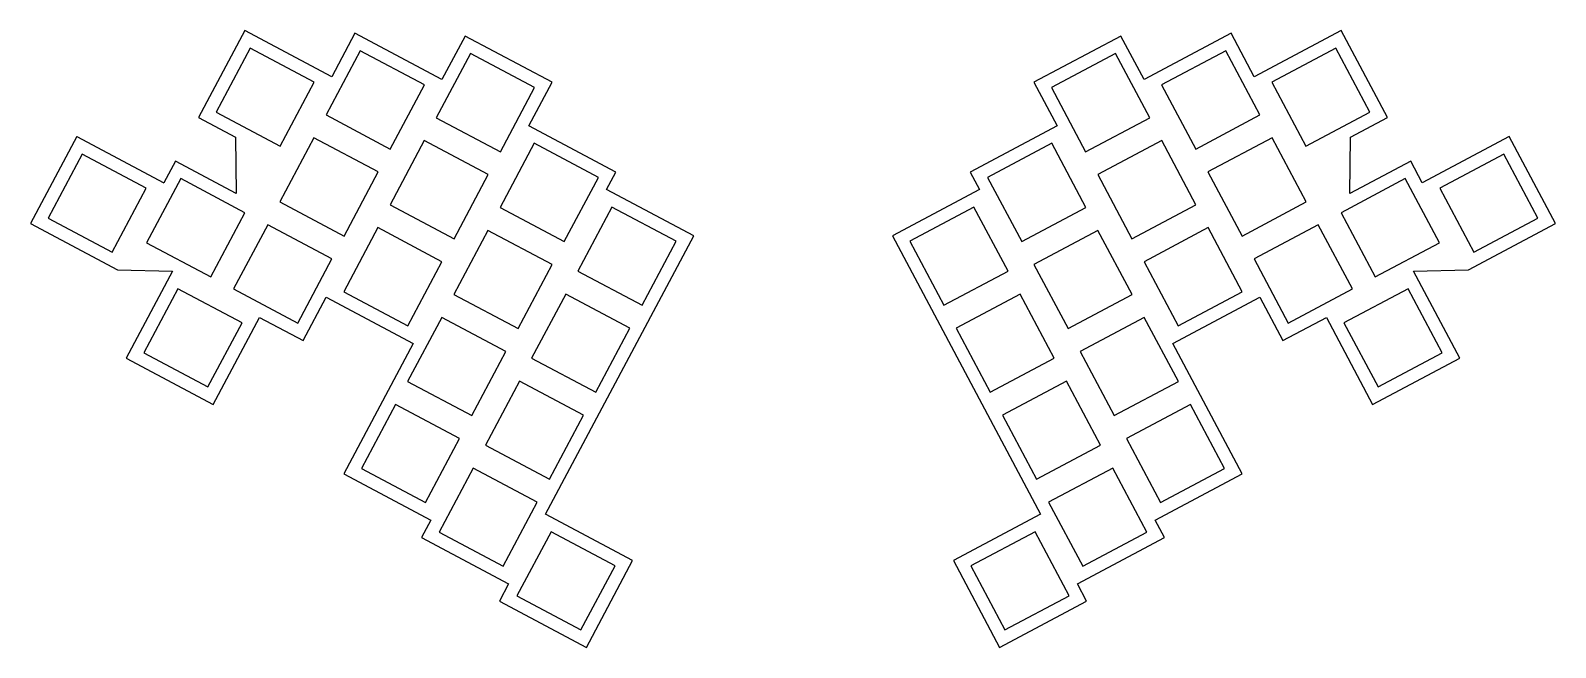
# Model space of a CAD drawing. Header units: millimetres. Extents: x 42 to 336, y -217 to -98.
import ezdxf

# ---------------------------------------------------------------- set-up
doc = ezdxf.new("R2010")
doc.units = ezdxf.units.MM

msp = doc.modelspace()

# ---------------------------------------------------------------- linework, layer by layer
for p, q in [((83.33, -97.82), (74.41, -114.6)), ((100.11, -106.74), (83.33, -97.82)), ((104.57, -98.35), (100.11, -106.74)), ((121.34, -107.27), (104.57, -98.35)), ((125.8, -98.89), (121.34, -107.27)), ((142.58, -107.81), (125.8, -98.89)), ((252.27, -98.89), (235.5, -107.81)), ((256.73, -107.27), (252.27, -98.89)), ((273.51, -98.35), (256.73, -107.27)), ((277.97, -106.74), (273.51, -98.35)), ((294.75, -97.82), (277.97, -106.74)), ((303.67, -114.6), (294.75, -97.82)), ((84.36, -101.2), (77.79, -113.56)), ((96.72, -107.77), (84.36, -101.2)), ((105.6, -101.73), (99.03, -114.1)), ((117.96, -108.31), (105.6, -101.73)), ((126.84, -102.27), (120.26, -114.63)), ((139.2, -108.84), (126.84, -102.27)), ((251.24, -102.27), (238.88, -108.84)), ((257.81, -114.63), (251.24, -102.27)), ((272.48, -101.73), (260.11, -108.31)), ((279.05, -114.1), (272.48, -101.73)), ((293.71, -101.2), (281.35, -107.77)), ((300.28, -113.56), (293.71, -101.2)), ((90.15, -120.14), (96.72, -107.77)), ((111.39, -120.67), (117.96, -108.31)), ((138.12, -116.19), (142.58, -107.81)), ((235.5, -107.81), (239.96, -116.19)), ((260.11, -108.31), (266.69, -120.67)), ((281.35, -107.77), (287.92, -120.14)), ((132.62, -121.2), (139.2, -108.84)), ((238.88, -108.84), (245.45, -121.2)), ((74.41, -114.6), (81.54, -118.39)), ((77.79, -113.56), (90.15, -120.14)), ((99.03, -114.1), (111.39, -120.67)), ((120.26, -114.63), (132.62, -121.2)), ((245.45, -121.2), (257.81, -114.63)), ((266.69, -120.67), (279.05, -114.1)), ((287.92, -120.14), (300.28, -113.56)), ((296.54, -118.39), (303.67, -114.6)), ((154.89, -125.11), (138.12, -116.19)), ((239.96, -116.19), (223.18, -125.11)), ((50.94, -118.26), (42.02, -135.04)), ((50.94, -118.26), (67.72, -127.18)), ((81.54, -118.39), (81.69, -129.23)), ((96.68, -118.51), (90.11, -130.87)), ((109.04, -125.08), (96.68, -118.51)), ((117.92, -119.04), (111.34, -131.4)), ((130.28, -125.61), (117.92, -119.04)), ((139.15, -119.57), (132.58, -131.94)), ((151.51, -126.15), (139.15, -119.57)), ((238.92, -119.57), (226.56, -126.15)), ((245.5, -131.94), (238.92, -119.57)), ((260.16, -119.04), (247.8, -125.61)), ((266.73, -131.4), (260.16, -119.04)), ((281.4, -118.51), (269.03, -125.08)), ((287.97, -130.87), (281.4, -118.51)), ((296.38, -129.23), (296.54, -118.39)), ((327.13, -118.26), (310.36, -127.18)), ((336.05, -135.04), (327.13, -118.26)), ((51.98, -121.64), (45.4, -134)), ((64.34, -128.21), (51.98, -121.64)), ((69.95, -122.99), (67.72, -127.18)), ((81.69, -129.23), (69.95, -122.99)), ((308.13, -122.99), (296.38, -129.23)), ((310.36, -127.18), (308.13, -122.99)), ((326.1, -121.64), (313.74, -128.21)), ((332.67, -134), (326.1, -121.64)), ((70.98, -126.37), (64.41, -138.73)), ((83.34, -132.94), (70.98, -126.37)), ((102.47, -137.44), (109.04, -125.08)), ((123.7, -137.98), (130.28, -125.61)), ((144.94, -138.51), (151.51, -126.15)), ((153.11, -128.47), (154.89, -125.11)), ((223.18, -125.11), (224.97, -128.47)), ((226.56, -126.15), (233.14, -138.51)), ((247.8, -125.61), (254.37, -137.98)), ((269.03, -125.08), (275.61, -137.44)), ((307.09, -126.37), (294.73, -132.94)), ((313.66, -138.73), (307.09, -126.37)), ((57.77, -140.57), (64.34, -128.21)), ((169.89, -137.39), (153.11, -128.47)), ((224.97, -128.47), (208.19, -137.39)), ((313.74, -128.21), (320.31, -140.57)), ((90.11, -130.87), (102.47, -137.44)), ((111.34, -131.4), (123.7, -137.98)), ((132.58, -131.94), (144.94, -138.51)), ((154.14, -131.85), (147.57, -144.21)), ((166.5, -138.42), (154.14, -131.85)), ((223.93, -131.85), (211.57, -138.42)), ((230.5, -144.21), (223.93, -131.85)), ((233.14, -138.51), (245.5, -131.94)), ((254.37, -137.98), (266.73, -131.4)), ((275.61, -137.44), (287.97, -130.87)), ((42.02, -135.04), (58.8, -143.96)), ((45.4, -134), (57.77, -140.57)), ((76.77, -145.3), (83.34, -132.94)), ((294.73, -132.94), (301.3, -145.3)), ((319.28, -143.96), (336.05, -135.04)), ((320.31, -140.57), (332.67, -134)), ((87.76, -135.29), (81.19, -147.65)), ((100.12, -141.86), (87.76, -135.29)), ((109, -135.82), (102.42, -148.18)), ((121.36, -142.39), (109, -135.82)), ((130.23, -136.35), (123.66, -148.71)), ((142.59, -142.92), (130.23, -136.35)), ((141.34, -191.07), (169.89, -137.39)), ((208.19, -137.39), (236.73, -191.07)), ((247.84, -136.35), (235.48, -142.92)), ((254.42, -148.71), (247.84, -136.35)), ((269.08, -135.82), (256.72, -142.39)), ((275.65, -148.18), (269.08, -135.82)), ((290.32, -135.29), (277.95, -141.86)), ((296.89, -147.65), (290.32, -135.29)), ((64.41, -138.73), (76.77, -145.3)), ((159.93, -150.78), (166.5, -138.42)), ((211.57, -138.42), (218.14, -150.78)), ((301.3, -145.3), (313.66, -138.73)), ((58.8, -143.96), (69.42, -144.22)), ((93.55, -154.22), (100.12, -141.86)), ((114.78, -154.75), (121.36, -142.39)), ((136.02, -155.28), (142.59, -142.92)), ((235.48, -142.92), (242.06, -155.28)), ((256.72, -142.39), (263.29, -154.75)), ((277.95, -141.86), (284.53, -154.22)), ((308.66, -144.22), (319.28, -143.96)), ((69.42, -144.22), (60.5, -161)), ((147.57, -144.21), (159.93, -150.78)), ((218.14, -150.78), (230.5, -144.21)), ((317.58, -161), (308.66, -144.22)), ((70.45, -147.6), (63.88, -159.96)), ((82.81, -154.17), (70.45, -147.6)), ((81.19, -147.65), (93.55, -154.22)), ((94.58, -157.6), (99.04, -149.21)), ((99.04, -149.21), (115.82, -158.13)), ((102.42, -148.18), (114.78, -154.75)), ((123.66, -148.71), (136.02, -155.28)), ((145.22, -148.63), (138.65, -160.99)), ((157.58, -155.2), (145.22, -148.63)), ((232.85, -148.63), (220.49, -155.2)), ((239.42, -160.99), (232.85, -148.63)), ((242.06, -155.28), (254.42, -148.71)), ((262.26, -158.13), (279.03, -149.21)), ((263.29, -154.75), (275.65, -148.18)), ((279.03, -149.21), (283.49, -157.6)), ((284.53, -154.22), (296.89, -147.65)), ((307.62, -147.6), (295.26, -154.17)), ((314.2, -159.96), (307.62, -147.6)), ((76.24, -166.54), (82.81, -154.17)), ((77.27, -169.92), (86.19, -153.14)), ((86.19, -153.14), (94.58, -157.6)), ((121.31, -153.13), (114.74, -165.49)), ((133.67, -159.7), (121.31, -153.13)), ((151.01, -167.56), (157.58, -155.2)), ((220.49, -155.2), (227.06, -167.56)), ((256.76, -153.13), (244.4, -159.7)), ((263.34, -165.49), (256.76, -153.13)), ((283.49, -157.6), (291.88, -153.14)), ((291.88, -153.14), (300.8, -169.92)), ((295.26, -154.17), (301.84, -166.54)), ((115.82, -158.13), (102.44, -183.3)), ((275.64, -183.3), (262.26, -158.13)), ((60.5, -161), (77.27, -169.92)), ((63.88, -159.96), (76.24, -166.54)), ((127.1, -172.06), (133.67, -159.7)), ((138.65, -160.99), (151.01, -167.56)), ((227.06, -167.56), (239.42, -160.99)), ((244.4, -159.7), (250.98, -172.06)), ((300.8, -169.92), (317.58, -161)), ((301.84, -166.54), (314.2, -159.96)), ((114.74, -165.49), (127.1, -172.06)), ((136.3, -165.4), (129.73, -177.76)), ((148.66, -171.97), (136.3, -165.4)), ((241.77, -165.4), (229.41, -171.97)), ((248.34, -177.76), (241.77, -165.4)), ((250.98, -172.06), (263.34, -165.49)), ((112.39, -169.9), (105.82, -182.26)), ((124.75, -176.47), (112.39, -169.9)), ((265.68, -169.9), (253.32, -176.47)), ((272.26, -182.26), (265.68, -169.9)), ((142.09, -184.34), (148.66, -171.97)), ((229.41, -171.97), (235.98, -184.34)), ((118.18, -188.84), (124.75, -176.47)), ((129.73, -177.76), (142.09, -184.34)), ((235.98, -184.34), (248.34, -177.76)), ((253.32, -176.47), (259.9, -188.84)), ((105.82, -182.26), (118.18, -188.84)), ((127.38, -182.18), (120.81, -194.54)), ((139.74, -188.75), (127.38, -182.18)), ((250.69, -182.18), (238.33, -188.75)), ((257.26, -194.54), (250.69, -182.18)), ((259.9, -188.84), (272.26, -182.26)), ((102.44, -183.3), (119.21, -192.22)), ((258.86, -192.22), (275.64, -183.3)), ((133.17, -201.11), (139.74, -188.75)), ((158.12, -199.99), (141.34, -191.07)), ((236.73, -191.07), (219.96, -199.99)), ((238.33, -188.75), (244.9, -201.11)), ((119.21, -192.22), (117.43, -195.57)), ((260.65, -195.57), (258.86, -192.22)), ((117.43, -195.57), (134.21, -204.49)), ((120.81, -194.54), (133.17, -201.11)), ((142.38, -194.45), (135.8, -206.81)), ((154.74, -201.02), (142.38, -194.45)), ((235.7, -194.45), (223.34, -201.02)), ((242.27, -206.81), (235.7, -194.45)), ((243.87, -204.49), (260.65, -195.57)), ((244.9, -201.11), (257.26, -194.54)), ((148.16, -213.39), (154.74, -201.02)), ((149.2, -216.77), (158.12, -199.99)), ((219.96, -199.99), (228.88, -216.77)), ((223.34, -201.02), (229.91, -213.39)), ((134.21, -204.49), (132.42, -207.85)), ((245.65, -207.85), (243.87, -204.49)), ((132.42, -207.85), (149.2, -216.77)), ((135.8, -206.81), (148.16, -213.39)), ((228.88, -216.77), (245.65, -207.85)), ((229.91, -213.39), (242.27, -206.81))]:
    msp.add_line(p, q)

doc.saveas('drawing.dxf')
